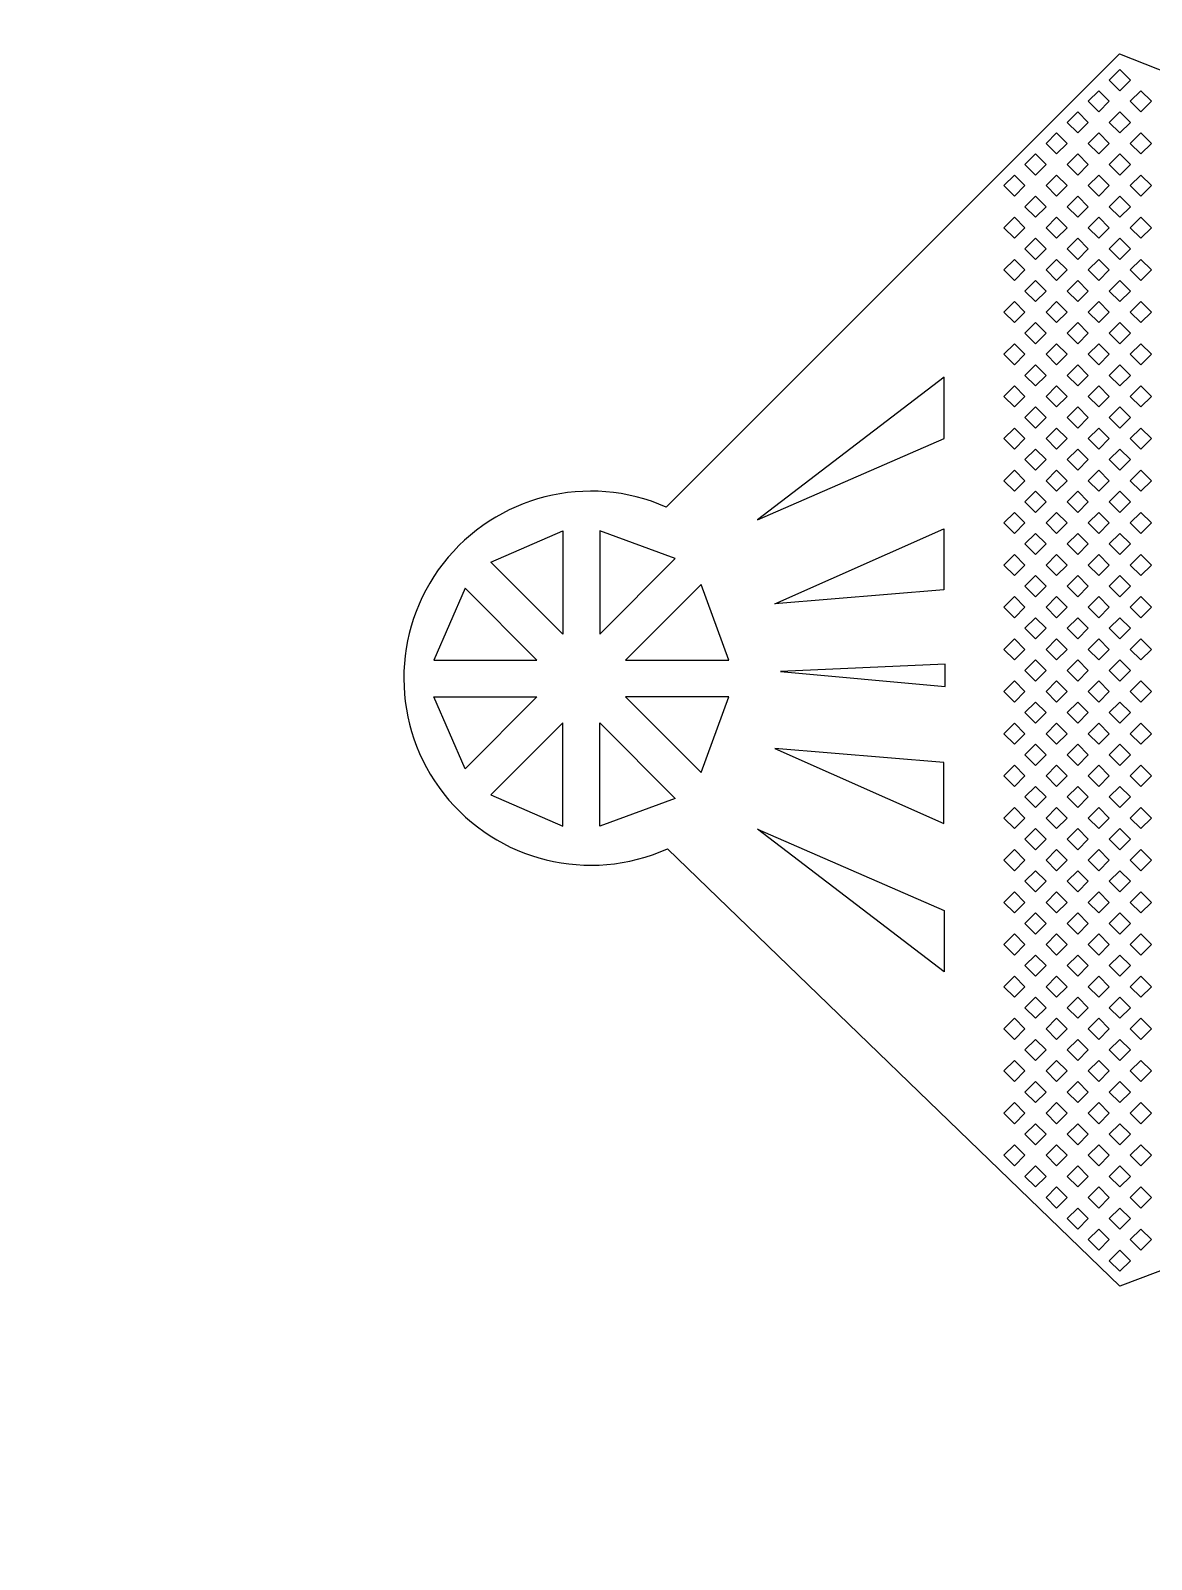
# Model space of a CAD drawing. Extents: x -351702 to -45035, y -35391 to 217623.
# Drawn here: x -256651 to -253643, y 41704 to 45807 of the extents above; entities that cross this region are included whole.
import ezdxf

# ---------------------------------------------------------------- set-up
doc = ezdxf.new("R2010")
doc.units = 13
doc.layers.add('Control', color=80, linetype='Continuous')

msp = doc.modelspace()

# ---------------------------------------------------------------- linework, layer by layer
at = {"layer": 'Control'}
for p, q in [((-254945.059, 44527.771), (-253728.556, 45744.028)), ((-253728.329, 42437.686), (-254941.981, 43611.105))]:
    msp.add_line(p, q, dxfattribs=at)
msp.add_lwpolyline([(-253728.556, 45744.028, 0.07253136), (-246943.729, 44162.472), (-246943.729, 44007.379, 0.06766406), (-253728.329, 42437.686)], format="xyb", dxfattribs=at)
for points in [[(-253727.846, 45645.097), (-253699.561, 45673.382), (-253727.846, 45701.666), (-253756.13, 45673.382)], [(-253784.613, 45588.628), (-253756.328, 45616.912), (-253784.613, 45645.196), (-253812.897, 45616.912)], [(-253671.475, 45588.628), (-253643.191, 45616.912), (-253671.475, 45645.196), (-253699.76, 45616.912)], [(-253840.983, 45531.96), (-253812.698, 45560.245), (-253840.983, 45588.529), (-253869.267, 45560.245)], [(-253727.846, 45531.96), (-253699.561, 45560.245), (-253727.846, 45588.529), (-253756.13, 45560.245)], [(-253897.75, 45475.491), (-253869.465, 45503.775), (-253897.75, 45532.059), (-253926.034, 45503.775)], [(-253784.613, 45475.491), (-253756.328, 45503.775), (-253784.613, 45532.059), (-253812.897, 45503.775)], [(-253671.475, 45475.491), (-253643.191, 45503.775), (-253671.475, 45532.059), (-253699.76, 45503.775)], [(-253954.12, 45418.823), (-253925.835, 45447.108), (-253954.12, 45475.392), (-253982.404, 45447.108)], [(-253840.983, 45418.823), (-253812.698, 45447.108), (-253840.983, 45475.392), (-253869.267, 45447.108)], [(-253727.846, 45418.823), (-253699.561, 45447.108), (-253727.846, 45475.392), (-253756.13, 45447.108)], [(-254010.887, 45362.354), (-253982.602, 45390.638), (-254010.887, 45418.922), (-254039.171, 45390.638)], [(-253897.75, 45362.354), (-253869.465, 45390.638), (-253897.75, 45418.922), (-253926.034, 45390.638)], [(-253784.613, 45362.354), (-253756.328, 45390.638), (-253784.613, 45418.922), (-253812.897, 45390.638)], [(-253671.475, 45362.354), (-253643.191, 45390.638), (-253671.475, 45418.922), (-253699.76, 45390.638)], [(-253954.12, 45305.686), (-253925.835, 45333.97), (-253954.12, 45362.255), (-253982.404, 45333.97)], [(-253840.983, 45305.686), (-253812.698, 45333.97), (-253840.983, 45362.255), (-253869.267, 45333.97)], [(-253727.846, 45305.686), (-253699.561, 45333.97), (-253727.846, 45362.255), (-253756.13, 45333.97)], [(-254010.887, 45249.216), (-253982.602, 45277.501), (-254010.887, 45305.785), (-254039.171, 45277.501)], [(-253897.75, 45249.216), (-253869.465, 45277.501), (-253897.75, 45305.785), (-253926.034, 45277.501)], [(-253784.613, 45249.216), (-253756.328, 45277.501), (-253784.613, 45305.785), (-253812.897, 45277.501)], [(-253671.475, 45249.216), (-253643.191, 45277.501), (-253671.475, 45305.785), (-253699.76, 45277.501)], [(-253954.12, 45192.549), (-253925.835, 45220.833), (-253954.12, 45249.118), (-253982.404, 45220.833)], [(-253840.983, 45192.549), (-253812.698, 45220.833), (-253840.983, 45249.118), (-253869.267, 45220.833)], [(-253727.846, 45192.549), (-253699.561, 45220.833), (-253727.846, 45249.118), (-253756.13, 45220.833)], [(-254010.887, 45136.079), (-253982.602, 45164.364), (-254010.887, 45192.648), (-254039.171, 45164.364)], [(-253897.75, 45136.079), (-253869.465, 45164.364), (-253897.75, 45192.648), (-253926.034, 45164.364)], [(-253784.613, 45136.079), (-253756.328, 45164.364), (-253784.613, 45192.648), (-253812.897, 45164.364)], [(-253671.475, 45136.079), (-253643.191, 45164.364), (-253671.475, 45192.648), (-253699.76, 45164.364)], [(-253954.12, 45079.412), (-253925.835, 45107.696), (-253954.12, 45135.981), (-253982.404, 45107.696)], [(-253840.983, 45079.412), (-253812.698, 45107.696), (-253840.983, 45135.981), (-253869.267, 45107.696)], [(-253727.846, 45079.412), (-253699.561, 45107.696), (-253727.846, 45135.981), (-253756.13, 45107.696)], [(-254010.887, 45022.942), (-253982.602, 45051.227), (-254010.887, 45079.511), (-254039.171, 45051.227)], [(-253897.75, 45022.942), (-253869.465, 45051.227), (-253897.75, 45079.511), (-253926.034, 45051.227)], [(-253784.613, 45022.942), (-253756.328, 45051.227), (-253784.613, 45079.511), (-253812.897, 45051.227)], [(-253671.475, 45022.942), (-253643.191, 45051.227), (-253671.475, 45079.511), (-253699.76, 45051.227)], [(-253954.12, 44966.275), (-253925.835, 44994.559), (-253954.12, 45022.843), (-253982.404, 44994.559)], [(-253840.983, 44966.275), (-253812.698, 44994.559), (-253840.983, 45022.843), (-253869.267, 44994.559)], [(-253727.846, 44966.275), (-253699.561, 44994.559), (-253727.846, 45022.843), (-253756.13, 44994.559)], [(-254010.887, 44909.805), (-253982.602, 44938.09), (-254010.887, 44966.374), (-254039.171, 44938.09)], [(-253897.75, 44909.805), (-253869.465, 44938.09), (-253897.75, 44966.374), (-253926.034, 44938.09)], [(-253784.613, 44909.805), (-253756.328, 44938.09), (-253784.613, 44966.374), (-253812.897, 44938.09)], [(-253671.475, 44909.805), (-253643.191, 44938.09), (-253671.475, 44966.374), (-253699.76, 44938.09)], [(-253954.12, 44853.138), (-253925.835, 44881.422), (-253954.12, 44909.706), (-253982.404, 44881.422)], [(-253840.983, 44853.138), (-253812.698, 44881.422), (-253840.983, 44909.706), (-253869.267, 44881.422)], [(-253727.846, 44853.138), (-253699.561, 44881.422), (-253727.846, 44909.706), (-253756.13, 44881.422)], [(-254700.316, 44493.795), (-254198.973, 44711.954), (-254199.112, 44876.343)], [(-254010.887, 44796.668), (-253982.602, 44824.952), (-254010.887, 44853.237), (-254039.171, 44824.952)], [(-253897.75, 44796.668), (-253869.465, 44824.952), (-253897.75, 44853.237), (-253926.034, 44824.952)], [(-253784.613, 44796.668), (-253756.328, 44824.952), (-253784.613, 44853.237), (-253812.897, 44824.952)], [(-253671.475, 44796.668), (-253643.191, 44824.952), (-253671.475, 44853.237), (-253699.76, 44824.952)], [(-253954.12, 44740.001), (-253925.835, 44768.285), (-253954.12, 44796.569), (-253982.404, 44768.285)], [(-253840.983, 44740.001), (-253812.698, 44768.285), (-253840.983, 44796.569), (-253869.267, 44768.285)], [(-253727.846, 44740.001), (-253699.561, 44768.285), (-253727.846, 44796.569), (-253756.13, 44768.285)], [(-254010.887, 44683.531), (-253982.602, 44711.815), (-254010.887, 44740.1), (-254039.171, 44711.815)], [(-253897.75, 44683.531), (-253869.465, 44711.815), (-253897.75, 44740.1), (-253926.034, 44711.815)], [(-253784.613, 44683.531), (-253756.328, 44711.815), (-253784.613, 44740.1), (-253812.897, 44711.815)], [(-253671.475, 44683.531), (-253643.191, 44711.815), (-253671.475, 44740.1), (-253699.76, 44711.815)], [(-253954.12, 44626.864), (-253925.835, 44655.148), (-253954.12, 44683.432), (-253982.404, 44655.148)], [(-253840.983, 44626.864), (-253812.698, 44655.148), (-253840.983, 44683.432), (-253869.267, 44655.148)], [(-253727.846, 44626.864), (-253699.561, 44655.148), (-253727.846, 44683.432), (-253756.13, 44655.148)], [(-254010.887, 44570.394), (-253982.602, 44598.678), (-254010.887, 44626.963), (-254039.171, 44598.678)], [(-253897.75, 44570.394), (-253869.465, 44598.678), (-253897.75, 44626.963), (-253926.034, 44598.678)], [(-253784.613, 44570.394), (-253756.328, 44598.678), (-253784.613, 44626.963), (-253812.897, 44598.678)], [(-253671.475, 44570.394), (-253643.191, 44598.678), (-253671.475, 44626.963), (-253699.76, 44598.678)], [(-253954.12, 44513.727), (-253925.835, 44542.011), (-253954.12, 44570.295), (-253982.404, 44542.011)], [(-253840.983, 44513.727), (-253812.698, 44542.011), (-253840.983, 44570.295), (-253869.267, 44542.011)], [(-253727.846, 44513.727), (-253699.561, 44542.011), (-253727.846, 44570.295), (-253756.13, 44542.011)], [(-254010.887, 44457.257), (-253982.602, 44485.541), (-254010.887, 44513.825), (-254039.171, 44485.541)], [(-253897.75, 44457.257), (-253869.465, 44485.541), (-253897.75, 44513.825), (-253926.034, 44485.541)], [(-253784.613, 44457.257), (-253756.328, 44485.541), (-253784.613, 44513.825), (-253812.897, 44485.541)], [(-253671.475, 44457.257), (-253643.191, 44485.541), (-253671.475, 44513.825), (-253699.76, 44485.541)], [(-254653.899, 44267.991), (-254199.955, 44469.847), (-254200.094, 44305.457)], [(-255222.854, 44186.633), (-255415.904, 44379.683), (-255222.854, 44463.833)], [(-255123.854, 44463.833), (-255123.854, 44186.633), (-254920.904, 44389.583)], [(-253954.12, 44400.59), (-253925.835, 44428.874), (-253954.12, 44457.158), (-253982.404, 44428.874)], [(-253840.983, 44400.59), (-253812.698, 44428.874), (-253840.983, 44457.158), (-253869.267, 44428.874)], [(-253727.846, 44400.59), (-253699.561, 44428.874), (-253727.846, 44457.158), (-253756.13, 44428.874)], [(-254010.887, 44344.12), (-253982.602, 44372.404), (-254010.887, 44400.688), (-254039.171, 44372.404)], [(-253897.75, 44344.12), (-253869.465, 44372.404), (-253897.75, 44400.688), (-253926.034, 44372.404)], [(-253784.613, 44344.12), (-253756.328, 44372.404), (-253784.613, 44400.688), (-253812.897, 44372.404)], [(-253671.475, 44344.12), (-253643.191, 44372.404), (-253671.475, 44400.688), (-253699.76, 44372.404)], [(-255569.354, 44117.333), (-255292.154, 44117.333), (-255485.204, 44310.383)], [(-255054.554, 44117.333), (-254777.354, 44117.333), (-254851.604, 44320.283)], [(-253954.12, 44287.452), (-253925.835, 44315.737), (-253954.12, 44344.021), (-253982.404, 44315.737)], [(-253840.983, 44287.452), (-253812.698, 44315.737), (-253840.983, 44344.021), (-253869.267, 44315.737)], [(-253727.846, 44287.452), (-253699.561, 44315.737), (-253727.846, 44344.021), (-253756.13, 44315.737)], [(-254010.887, 44230.983), (-253982.602, 44259.267), (-254010.887, 44287.551), (-254039.171, 44259.267)], [(-253897.75, 44230.983), (-253869.465, 44259.267), (-253897.75, 44287.551), (-253926.034, 44259.267)], [(-253784.613, 44230.983), (-253756.328, 44259.267), (-253784.613, 44287.551), (-253812.897, 44259.267)], [(-253671.475, 44230.983), (-253643.191, 44259.267), (-253671.475, 44287.551), (-253699.76, 44259.267)], [(-253954.12, 44174.315), (-253925.835, 44202.6), (-253954.12, 44230.884), (-253982.404, 44202.6)], [(-253840.983, 44174.315), (-253812.698, 44202.6), (-253840.983, 44230.884), (-253869.267, 44202.6)], [(-253727.846, 44174.315), (-253699.561, 44202.6), (-253727.846, 44230.884), (-253756.13, 44202.6)], [(-254010.887, 44117.846), (-253982.602, 44146.13), (-254010.887, 44174.414), (-254039.171, 44146.13)], [(-253897.75, 44117.846), (-253869.465, 44146.13), (-253897.75, 44174.414), (-253926.034, 44146.13)], [(-253784.613, 44117.846), (-253756.328, 44146.13), (-253784.613, 44174.414), (-253812.897, 44146.13)], [(-253671.475, 44117.846), (-253643.191, 44146.13), (-253671.475, 44174.414), (-253699.76, 44146.13)], [(-254638.203, 44086.432), (-254196.487, 44046.247), (-254196.627, 44106.478)], [(-253954.12, 44061.178), (-253925.835, 44089.463), (-253954.12, 44117.747), (-253982.404, 44089.463)], [(-253840.983, 44061.178), (-253812.698, 44089.463), (-253840.983, 44117.747), (-253869.267, 44089.463)], [(-253727.846, 44061.178), (-253699.561, 44089.463), (-253727.846, 44117.747), (-253756.13, 44089.463)], [(-254010.887, 44004.709), (-253982.602, 44032.993), (-254010.887, 44061.277), (-254039.171, 44032.993)], [(-253897.75, 44004.709), (-253869.465, 44032.993), (-253897.75, 44061.277), (-253926.034, 44032.993)], [(-253784.613, 44004.709), (-253756.328, 44032.993), (-253784.613, 44061.277), (-253812.897, 44032.993)], [(-253671.475, 44004.709), (-253643.191, 44032.993), (-253671.475, 44061.277), (-253699.76, 44032.993)], [(-255569.354, 44018.333), (-255292.154, 44018.333), (-255485.204, 43825.283)], [(-255054.554, 44018.333), (-254851.604, 43815.383), (-254777.354, 44018.333)], [(-253954.12, 43948.041), (-253925.835, 43976.325), (-253954.12, 44004.61), (-253982.404, 43976.325)], [(-253840.983, 43948.041), (-253812.698, 43976.325), (-253840.983, 44004.61), (-253869.267, 43976.325)], [(-253727.846, 43948.041), (-253699.561, 43976.325), (-253727.846, 44004.61), (-253756.13, 43976.325)], [(-255415.904, 43755.983), (-255222.854, 43671.833), (-255222.854, 43949.033)], [(-255123.854, 43671.833), (-255123.854, 43949.033), (-254920.904, 43746.083)], [(-254010.887, 43891.571), (-253982.602, 43919.856), (-254010.887, 43948.14), (-254039.171, 43919.856)], [(-253897.75, 43891.571), (-253869.465, 43919.856), (-253897.75, 43948.14), (-253926.034, 43919.856)], [(-253784.613, 43891.571), (-253756.328, 43919.856), (-253784.613, 43948.14), (-253812.897, 43919.856)], [(-253671.475, 43891.571), (-253643.191, 43919.856), (-253671.475, 43948.14), (-253699.76, 43919.856)], [(-254653.899, 43880.318), (-254199.955, 43678.463), (-254200.094, 43842.852)], [(-253954.12, 43834.904), (-253925.835, 43863.188), (-253954.12, 43891.473), (-253982.404, 43863.188)], [(-253840.983, 43834.904), (-253812.698, 43863.188), (-253840.983, 43891.473), (-253869.267, 43863.188)], [(-253727.846, 43834.904), (-253699.561, 43863.188), (-253727.846, 43891.473), (-253756.13, 43863.188)], [(-254010.887, 43778.434), (-253982.602, 43806.719), (-254010.887, 43835.003), (-254039.171, 43806.719)], [(-253897.75, 43778.434), (-253869.465, 43806.719), (-253897.75, 43835.003), (-253926.034, 43806.719)], [(-253784.613, 43778.434), (-253756.328, 43806.719), (-253784.613, 43835.003), (-253812.897, 43806.719)], [(-253671.475, 43778.434), (-253643.191, 43806.719), (-253671.475, 43835.003), (-253699.76, 43806.719)], [(-253954.12, 43721.767), (-253925.835, 43750.051), (-253954.12, 43778.336), (-253982.404, 43750.051)], [(-253840.983, 43721.767), (-253812.698, 43750.051), (-253840.983, 43778.336), (-253869.267, 43750.051)], [(-253727.846, 43721.767), (-253699.561, 43750.051), (-253727.846, 43778.336), (-253756.13, 43750.051)], [(-254010.887, 43665.297), (-253982.602, 43693.582), (-254010.887, 43721.866), (-254039.171, 43693.582)], [(-253897.75, 43665.297), (-253869.465, 43693.582), (-253897.75, 43721.866), (-253926.034, 43693.582)], [(-253784.613, 43665.297), (-253756.328, 43693.582), (-253784.613, 43721.866), (-253812.897, 43693.582)], [(-253671.475, 43665.297), (-253643.191, 43693.582), (-253671.475, 43721.866), (-253699.76, 43693.582)], [(-254700.316, 43663.363), (-254198.973, 43445.204), (-254199.112, 43280.815)], [(-253954.12, 43608.63), (-253925.835, 43636.914), (-253954.12, 43665.198), (-253982.404, 43636.914)], [(-253840.983, 43608.63), (-253812.698, 43636.914), (-253840.983, 43665.198), (-253869.267, 43636.914)], [(-253727.846, 43608.63), (-253699.561, 43636.914), (-253727.846, 43665.198), (-253756.13, 43636.914)], [(-254010.887, 43552.16), (-253982.602, 43580.444), (-254010.887, 43608.729), (-254039.171, 43580.444)], [(-253897.75, 43552.16), (-253869.465, 43580.444), (-253897.75, 43608.729), (-253926.034, 43580.444)], [(-253784.613, 43552.16), (-253756.328, 43580.444), (-253784.613, 43608.729), (-253812.897, 43580.444)], [(-253671.475, 43552.16), (-253643.191, 43580.444), (-253671.475, 43608.729), (-253699.76, 43580.444)], [(-253954.12, 43495.493), (-253925.835, 43523.777), (-253954.12, 43552.061), (-253982.404, 43523.777)], [(-253840.983, 43495.493), (-253812.698, 43523.777), (-253840.983, 43552.061), (-253869.267, 43523.777)], [(-253727.846, 43495.493), (-253699.561, 43523.777), (-253727.846, 43552.061), (-253756.13, 43523.777)], [(-254010.887, 43439.023), (-253982.602, 43467.307), (-254010.887, 43495.592), (-254039.171, 43467.307)], [(-253897.75, 43439.023), (-253869.465, 43467.307), (-253897.75, 43495.592), (-253926.034, 43467.307)], [(-253784.613, 43439.023), (-253756.328, 43467.307), (-253784.613, 43495.592), (-253812.897, 43467.307)], [(-253671.475, 43439.023), (-253643.191, 43467.307), (-253671.475, 43495.592), (-253699.76, 43467.307)], [(-253954.12, 43382.356), (-253925.835, 43410.64), (-253954.12, 43438.924), (-253982.404, 43410.64)], [(-253840.983, 43382.356), (-253812.698, 43410.64), (-253840.983, 43438.924), (-253869.267, 43410.64)], [(-253727.846, 43382.356), (-253699.561, 43410.64), (-253727.846, 43438.924), (-253756.13, 43410.64)], [(-254010.887, 43325.886), (-253982.602, 43354.17), (-254010.887, 43382.455), (-254039.171, 43354.17)], [(-253897.75, 43325.886), (-253869.465, 43354.17), (-253897.75, 43382.455), (-253926.034, 43354.17)], [(-253784.613, 43325.886), (-253756.328, 43354.17), (-253784.613, 43382.455), (-253812.897, 43354.17)], [(-253671.475, 43325.886), (-253643.191, 43354.17), (-253671.475, 43382.455), (-253699.76, 43354.17)], [(-253954.12, 43269.219), (-253925.835, 43297.503), (-253954.12, 43325.787), (-253982.404, 43297.503)], [(-253840.983, 43269.219), (-253812.698, 43297.503), (-253840.983, 43325.787), (-253869.267, 43297.503)], [(-253727.846, 43269.219), (-253699.561, 43297.503), (-253727.846, 43325.787), (-253756.13, 43297.503)], [(-254010.887, 43212.749), (-253982.602, 43241.033), (-254010.887, 43269.317), (-254039.171, 43241.033)], [(-253897.75, 43212.749), (-253869.465, 43241.033), (-253897.75, 43269.317), (-253926.034, 43241.033)], [(-253784.613, 43212.749), (-253756.328, 43241.033), (-253784.613, 43269.317), (-253812.897, 43241.033)], [(-253671.475, 43212.749), (-253643.191, 43241.033), (-253671.475, 43269.317), (-253699.76, 43241.033)], [(-253954.12, 43156.082), (-253925.835, 43184.366), (-253954.12, 43212.65), (-253982.404, 43184.366)], [(-253840.983, 43156.082), (-253812.698, 43184.366), (-253840.983, 43212.65), (-253869.267, 43184.366)], [(-253727.846, 43156.082), (-253699.561, 43184.366), (-253727.846, 43212.65), (-253756.13, 43184.366)], [(-254010.887, 43099.612), (-253982.602, 43127.896), (-254010.887, 43156.18), (-254039.171, 43127.896)], [(-253897.75, 43099.612), (-253869.465, 43127.896), (-253897.75, 43156.18), (-253926.034, 43127.896)], [(-253784.613, 43099.612), (-253756.328, 43127.896), (-253784.613, 43156.18), (-253812.897, 43127.896)], [(-253671.475, 43099.612), (-253643.191, 43127.896), (-253671.475, 43156.18), (-253699.76, 43127.896)], [(-253954.12, 43042.945), (-253925.835, 43071.229), (-253954.12, 43099.513), (-253982.404, 43071.229)], [(-253840.983, 43042.945), (-253812.698, 43071.229), (-253840.983, 43099.513), (-253869.267, 43071.229)], [(-253727.846, 43042.945), (-253699.561, 43071.229), (-253727.846, 43099.513), (-253756.13, 43071.229)], [(-254010.887, 42986.475), (-253982.602, 43014.759), (-254010.887, 43043.043), (-254039.171, 43014.759)], [(-253897.75, 42986.475), (-253869.465, 43014.759), (-253897.75, 43043.043), (-253926.034, 43014.759)], [(-253784.613, 42986.475), (-253756.328, 43014.759), (-253784.613, 43043.043), (-253812.897, 43014.759)], [(-253671.475, 42986.475), (-253643.191, 43014.759), (-253671.475, 43043.043), (-253699.76, 43014.759)], [(-253954.12, 42929.807), (-253925.835, 42958.092), (-253954.12, 42986.376), (-253982.404, 42958.092)], [(-253840.983, 42929.807), (-253812.698, 42958.092), (-253840.983, 42986.376), (-253869.267, 42958.092)], [(-253727.846, 42929.807), (-253699.561, 42958.092), (-253727.846, 42986.376), (-253756.13, 42958.092)], [(-254010.887, 42873.338), (-253982.602, 42901.622), (-254010.887, 42929.906), (-254039.171, 42901.622)], [(-253897.75, 42873.338), (-253869.465, 42901.622), (-253897.75, 42929.906), (-253926.034, 42901.622)], [(-253784.613, 42873.338), (-253756.328, 42901.622), (-253784.613, 42929.906), (-253812.897, 42901.622)], [(-253671.475, 42873.338), (-253643.191, 42901.622), (-253671.475, 42929.906), (-253699.76, 42901.622)], [(-253954.12, 42816.67), (-253925.835, 42844.955), (-253954.12, 42873.239), (-253982.404, 42844.955)], [(-253840.983, 42816.67), (-253812.698, 42844.955), (-253840.983, 42873.239), (-253869.267, 42844.955)], [(-253727.846, 42816.67), (-253699.561, 42844.955), (-253727.846, 42873.239), (-253756.13, 42844.955)], [(-254010.887, 42760.201), (-253982.602, 42788.485), (-254010.887, 42816.769), (-254039.171, 42788.485)], [(-253897.75, 42760.201), (-253869.465, 42788.485), (-253897.75, 42816.769), (-253926.034, 42788.485)], [(-253784.613, 42760.201), (-253756.328, 42788.485), (-253784.613, 42816.769), (-253812.897, 42788.485)], [(-253671.475, 42760.201), (-253643.191, 42788.485), (-253671.475, 42816.769), (-253699.76, 42788.485)], [(-253954.12, 42703.533), (-253925.835, 42731.818), (-253954.12, 42760.102), (-253982.404, 42731.818)], [(-253840.983, 42703.533), (-253812.698, 42731.818), (-253840.983, 42760.102), (-253869.267, 42731.818)], [(-253727.846, 42703.533), (-253699.561, 42731.818), (-253727.846, 42760.102), (-253756.13, 42731.818)], [(-253897.75, 42647.064), (-253869.465, 42675.348), (-253897.75, 42703.632), (-253926.034, 42675.348)], [(-253784.613, 42647.064), (-253756.328, 42675.348), (-253784.613, 42703.632), (-253812.897, 42675.348)], [(-253671.475, 42647.064), (-253643.191, 42675.348), (-253671.475, 42703.632), (-253699.76, 42675.348)], [(-253840.983, 42590.396), (-253812.698, 42618.68), (-253840.983, 42646.965), (-253869.267, 42618.68)], [(-253727.846, 42590.396), (-253699.561, 42618.68), (-253727.846, 42646.965), (-253756.13, 42618.68)], [(-253784.613, 42533.926), (-253756.328, 42562.211), (-253784.613, 42590.495), (-253812.897, 42562.211)], [(-253671.475, 42533.926), (-253643.191, 42562.211), (-253671.475, 42590.495), (-253699.76, 42562.211)], [(-253727.846, 42477.259), (-253699.561, 42505.543), (-253727.846, 42533.828), (-253756.13, 42505.543)]]:
    msp.add_lwpolyline(points, close=True, dxfattribs=at)
msp.add_circle((-245160.989, 22954.159), 50000, dxfattribs=at)
msp.add_arc((-255147.74, 44068.753), 501.775, 66.176033, 294.208673, dxfattribs=at)

doc.saveas('drawing.dxf')
